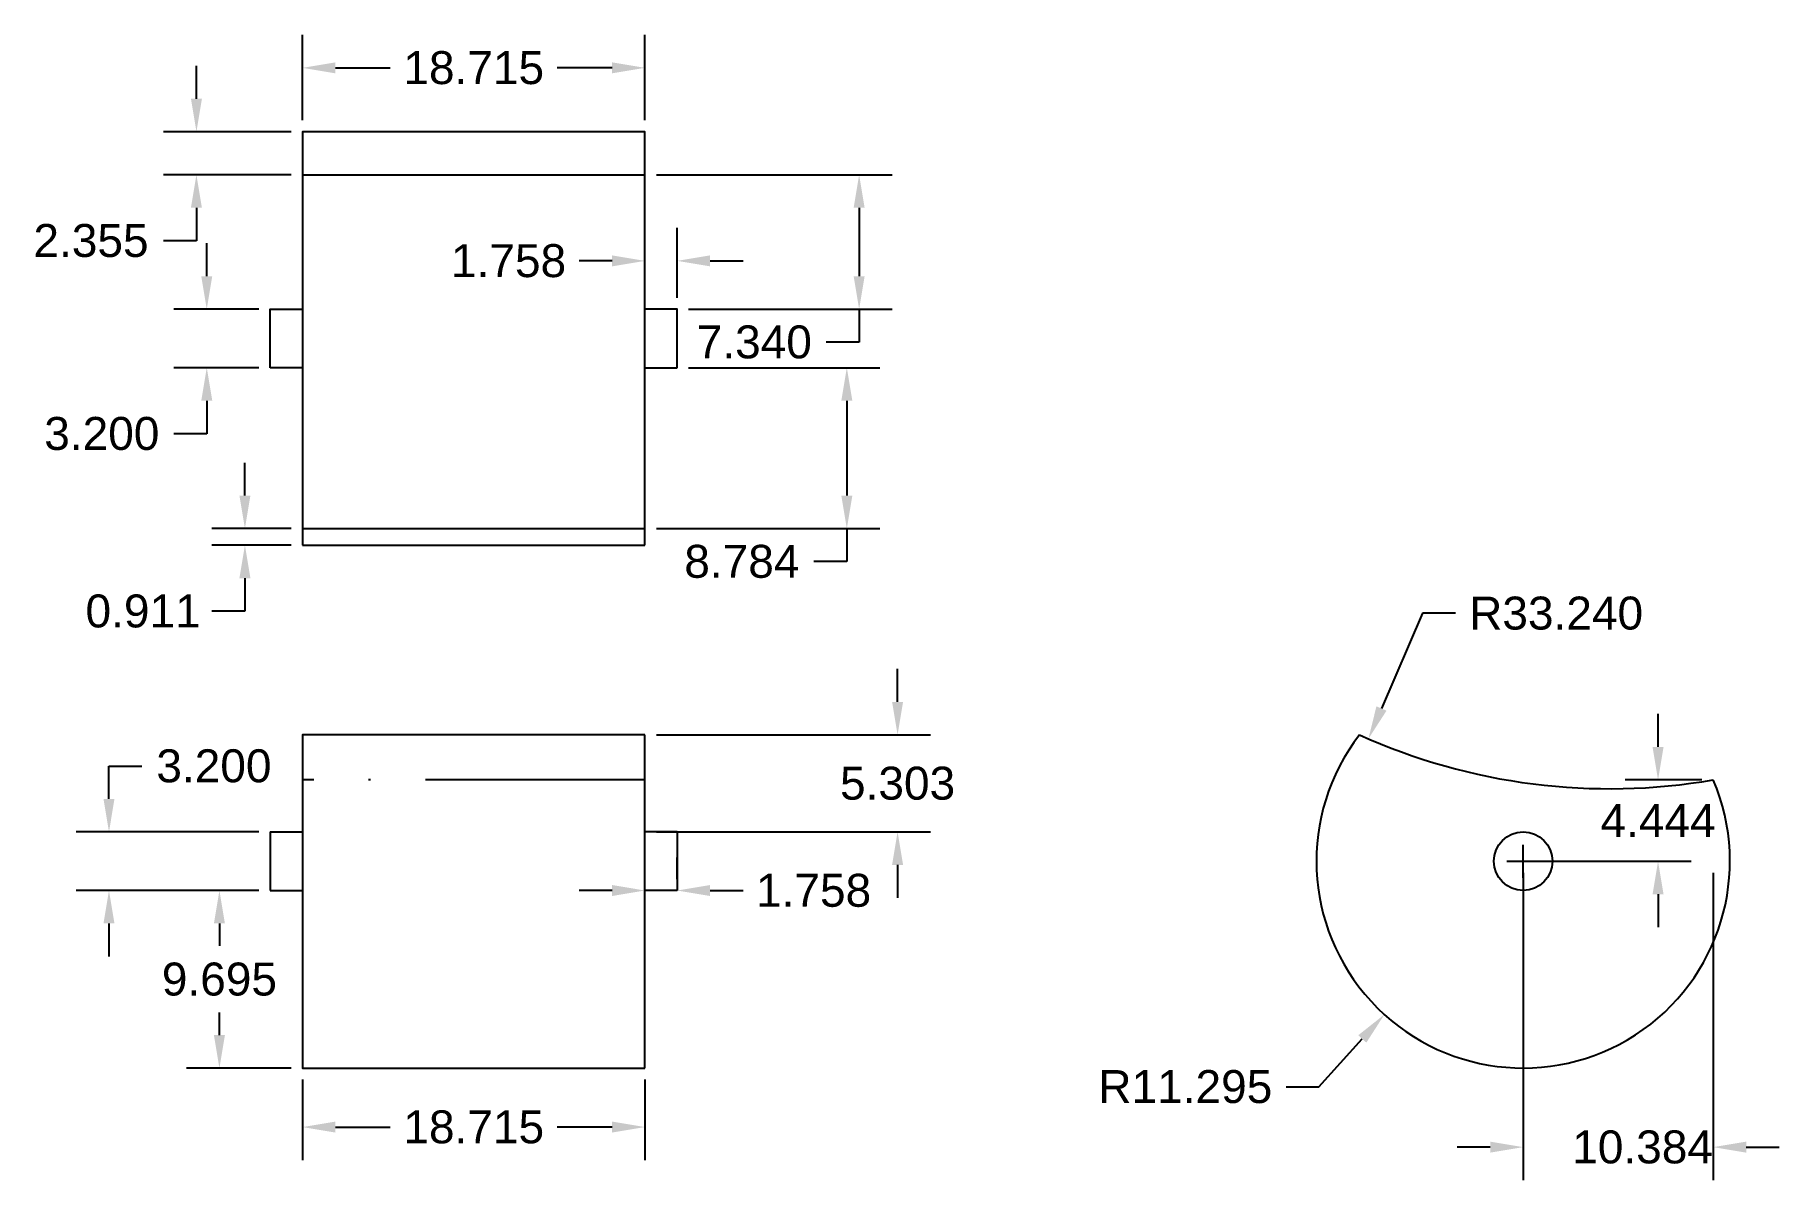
# Model space of a CAD drawing. Header units: millimetres. Extents: x 12.8 to 108.1, y 5.9 to 68.4.
import ezdxf

# ---------------------------------------------------------------- set-up
doc = ezdxf.new("R2010")
doc.units = ezdxf.units.MM
doc.linetypes.add('ACAD_ISO10W100', pattern=[18, 12, -3, 0, -3])
for name, color, linetype in [('Contur', 4, 'Continuous'), ('Cote', 3, 'Continuous'), ('Linii Ascunse', 2, 'ACAD_ISO10W100')]:
    doc.layers.add(name, color=color, linetype=linetype)
doc.styles.get("Standard").update_dxf_attribs({"font": 'Arial.ttf'})
doc.dimstyles.get("Standard").update_dxf_attribs({"dimscale": 10, "dimtxt": 0.18, "dimasz": 0.18, "dimexe": 0.18, "dimexo": 0.0625, "dimgap": 0.09, "dimtad": 0, "dimtih": 1, "dimtoh": 1, "dimdec": 3, "dimzin": 0, "dimdsep": 46, "dimtxsty": 'Standard', "dimcen": 0.09, "dimadec": 0, "dimazin": 0, "dimtfac": 1, "dimtdec": 3, "dimtofl": 0, "dimtmove": 0, "dimatfit": 3, "dimfxl": 1, "dimtolj": 1, "dimtzin": 0, "dimarcsym": 0})

# ---------------------------------------------------------------- blocks, each defined once
blk = doc.blocks.new('*D2')
at = {"layer": 'Cote', "color": 0, "lineweight": -2, "transparency": 16777216}
for p, q in [((27.403, 11.36), (27.403, 6.96)), ((46.118, 11.36), (46.118, 6.96)), ((29.203, 8.76), (32.202, 8.76)), ((44.318, 8.76), (41.319, 8.76))]:
    blk.add_line(p, q, dxfattribs=at)
at = {"layer": 'Cote', "color": 0, "transparency": 16777216}
for points in [[(29.203, 9.06), (29.203, 8.46), (27.403, 8.76)], [(44.318, 9.06), (44.318, 8.46), (46.118, 8.76)]]:
    blk.add_solid(points, dxfattribs=at)
at = {"layer": 'Defpoints', "color": 0, "transparency": 16777216}
for p in [(27.403, 11.985), (46.118, 11.985), (46.118, 8.76)]:
    blk.add_point(p, dxfattribs=at)
at = {"layer": 'Cote', "color": 0, "transparency": 16777216, "insert": (36.761, 8.76), "char_height": 1.8, "attachment_point": 5}
blk.add_mtext('\\A1;18.715', dxfattribs=at)
blk = doc.blocks.new('*D3')
at = {"layer": 'Cote', "color": 0, "lineweight": -2, "transparency": 16777216}
for p, q in [((25.02, 21.68), (21.065, 21.68)), ((22.865, 19.88), (22.865, 18.651)), ((22.865, 13.785), (22.865, 15.013)), ((26.778, 11.985), (21.065, 11.985))]:
    blk.add_line(p, q, dxfattribs=at)
at = {"layer": 'Cote', "color": 0, "transparency": 16777216}
for points in [[(22.565, 19.88), (23.165, 19.88), (22.865, 21.68)], [(22.565, 13.785), (23.165, 13.785), (22.865, 11.985)]]:
    blk.add_solid(points, dxfattribs=at)
at = {"layer": 'Defpoints', "color": 0, "transparency": 16777216}
for p in [(25.645, 21.68), (22.865, 11.985), (27.403, 11.985)]:
    blk.add_point(p, dxfattribs=at)
at = {"layer": 'Cote', "color": 0, "transparency": 16777216, "insert": (22.865, 16.832), "char_height": 1.8, "attachment_point": 5}
blk.add_mtext('\\A1;9.695', dxfattribs=at)
blk = doc.blocks.new('*D4')
at = {"layer": 'Cote', "color": 0, "lineweight": -2, "transparency": 16777216}
for p, q in [((16.831, 26.68), (16.831, 28.48)), ((16.831, 28.48), (18.631, 28.48)), ((25.02, 24.88), (15.031, 24.88)), ((25.02, 21.68), (15.031, 21.68)), ((16.831, 19.88), (16.831, 18.08))]:
    blk.add_line(p, q, dxfattribs=at)
at = {"layer": 'Cote', "color": 0, "transparency": 16777216}
for points in [[(16.531, 26.68), (17.131, 26.68), (16.831, 24.88)], [(16.531, 19.88), (17.131, 19.88), (16.831, 21.68)]]:
    blk.add_solid(points, dxfattribs=at)
at = {"layer": 'Defpoints', "color": 0, "transparency": 16777216}
for p in [(16.831, 24.88), (25.645, 24.88), (25.645, 21.68)]:
    blk.add_point(p, dxfattribs=at)
at = {"layer": 'Cote', "color": 0, "transparency": 16777216, "insert": (22.565, 28.48), "char_height": 1.8, "attachment_point": 5}
blk.add_mtext('\\A1;3.200', dxfattribs=at)
blk = doc.blocks.new('*D6')
at = {"layer": 'Cote', "color": 0, "lineweight": -2, "transparency": 16777216}
for p, q in [((59.919, 31.983), (59.919, 33.783)), ((46.743, 30.183), (61.719, 30.183)), ((46.743, 24.88), (61.719, 24.88)), ((59.919, 23.08), (59.919, 21.28))]:
    blk.add_line(p, q, dxfattribs=at)
at = {"layer": 'Cote', "color": 0, "transparency": 16777216}
for points in [[(59.619, 31.983), (60.219, 31.983), (59.919, 30.183)], [(59.619, 23.08), (60.219, 23.08), (59.919, 24.88)]]:
    blk.add_solid(points, dxfattribs=at)
at = {"layer": 'Defpoints', "color": 0, "transparency": 16777216}
for p in [(46.118, 30.183), (59.919, 30.183), (46.118, 24.88)]:
    blk.add_point(p, dxfattribs=at)
at = {"layer": 'Cote', "color": 0, "transparency": 16777216, "insert": (59.919, 27.531), "char_height": 1.8, "attachment_point": 5}
blk.add_mtext('\\A1;5.303', dxfattribs=at)
blk = doc.blocks.new('*D7')
at = {"layer": 'Cote', "color": 0, "lineweight": -2, "transparency": 16777216}
for p, q in [((46.118, 22.305), (46.118, 23.48)), ((47.876, 22.305), (47.876, 23.48)), ((44.318, 21.68), (42.518, 21.68)), ((49.676, 21.68), (51.476, 21.68))]:
    blk.add_line(p, q, dxfattribs=at)
at = {"layer": 'Cote', "color": 0, "transparency": 16777216}
for points in [[(44.318, 21.98), (44.318, 21.38), (46.118, 21.68)], [(49.676, 21.98), (49.676, 21.38), (47.876, 21.68)]]:
    blk.add_solid(points, dxfattribs=at)
at = {"layer": 'Defpoints', "color": 0, "transparency": 16777216}
for p in [(46.118, 21.68), (47.876, 21.68), (47.876, 21.68)]:
    blk.add_point(p, dxfattribs=at)
at = {"layer": 'Cote', "color": 0, "transparency": 16777216, "insert": (55.33, 21.68), "char_height": 1.8, "attachment_point": 5}
blk.add_mtext('\\A1;1.758', dxfattribs=at)
blk = doc.blocks.new('*D8')
at = {"layer": 'Cote', "color": 0, "lineweight": -2, "transparency": 16777216}
for p, q in [((27.403, 63.753), (27.403, 68.414)), ((46.118, 63.753), (46.118, 68.414)), ((29.203, 66.614), (32.202, 66.614)), ((44.318, 66.614), (41.319, 66.614))]:
    blk.add_line(p, q, dxfattribs=at)
at = {"layer": 'Cote', "color": 0, "transparency": 16777216}
for points in [[(29.203, 66.914), (29.203, 66.314), (27.403, 66.614)], [(44.318, 66.914), (44.318, 66.314), (46.118, 66.614)]]:
    blk.add_solid(points, dxfattribs=at)
at = {"layer": 'Defpoints', "color": 0, "transparency": 16777216}
for p in [(46.118, 66.614), (27.403, 63.128), (46.118, 63.128)]:
    blk.add_point(p, dxfattribs=at)
at = {"layer": 'Cote', "color": 0, "transparency": 16777216, "insert": (36.761, 66.614), "char_height": 1.8, "attachment_point": 5}
blk.add_mtext('\\A1;18.715', dxfattribs=at)
blk = doc.blocks.new('*D9')
at = {"layer": 'Cote', "color": 0, "lineweight": -2, "transparency": 16777216}
for p, q in [((21.609, 64.928), (21.609, 66.728)), ((26.778, 63.128), (19.809, 63.128)), ((26.778, 60.773), (19.809, 60.773)), ((21.609, 58.973), (21.609, 57.173)), ((21.609, 57.173), (19.809, 57.173))]:
    blk.add_line(p, q, dxfattribs=at)
at = {"layer": 'Cote', "color": 0, "transparency": 16777216}
for points in [[(21.309, 64.928), (21.909, 64.928), (21.609, 63.128)], [(21.309, 58.973), (21.909, 58.973), (21.609, 60.773)]]:
    blk.add_solid(points, dxfattribs=at)
at = {"layer": 'Defpoints', "color": 0, "transparency": 16777216}
for p in [(27.403, 63.128), (21.609, 60.773), (27.403, 60.773)]:
    blk.add_point(p, dxfattribs=at)
at = {"layer": 'Cote', "color": 0, "transparency": 16777216, "insert": (15.849, 57.173), "char_height": 1.8, "attachment_point": 5}
blk.add_mtext('\\A1;2.355', dxfattribs=at)
blk = doc.blocks.new('*D10')
at = {"layer": 'Cote', "color": 0, "lineweight": -2, "transparency": 16777216}
for p, q in [((46.743, 60.773), (59.618, 60.773)), ((57.818, 58.973), (57.818, 55.233)), ((48.501, 53.433), (59.618, 53.433)), ((57.818, 53.433), (57.818, 51.633)), ((57.818, 51.633), (56.018, 51.633))]:
    blk.add_line(p, q, dxfattribs=at)
at = {"layer": 'Cote', "color": 0, "transparency": 16777216}
for points in [[(57.518, 58.973), (58.118, 58.973), (57.818, 60.773)], [(57.518, 55.233), (58.118, 55.233), (57.818, 53.433)]]:
    blk.add_solid(points, dxfattribs=at)
at = {"layer": 'Defpoints', "color": 0, "transparency": 16777216}
for p in [(46.118, 60.773), (47.876, 53.433), (57.818, 53.433)]:
    blk.add_point(p, dxfattribs=at)
at = {"layer": 'Cote', "color": 0, "transparency": 16777216, "insert": (52.091, 51.633), "char_height": 1.8, "attachment_point": 5}
blk.add_mtext('\\A1;7.340', dxfattribs=at)
blk = doc.blocks.new('*D11')
at = {"layer": 'Cote', "color": 0, "lineweight": -2, "transparency": 16777216}
for p, q in [((22.174, 55.233), (22.174, 57.033)), ((25.02, 53.433), (20.374, 53.433)), ((25.02, 50.233), (20.374, 50.233)), ((22.174, 48.433), (22.174, 46.633)), ((22.174, 46.633), (20.374, 46.633))]:
    blk.add_line(p, q, dxfattribs=at)
at = {"layer": 'Cote', "color": 0, "transparency": 16777216}
for points in [[(21.874, 55.233), (22.474, 55.233), (22.174, 53.433)], [(21.874, 48.433), (22.474, 48.433), (22.174, 50.233)]]:
    blk.add_solid(points, dxfattribs=at)
at = {"layer": 'Defpoints', "color": 0, "transparency": 16777216}
for p in [(25.645, 53.433), (22.174, 50.233), (25.645, 50.233)]:
    blk.add_point(p, dxfattribs=at)
at = {"layer": 'Cote', "color": 0, "transparency": 16777216, "insert": (16.44, 46.633), "char_height": 1.8, "attachment_point": 5}
blk.add_mtext('\\A1;3.200', dxfattribs=at)
blk = doc.blocks.new('*D12')
at = {"layer": 'Cote', "color": 0, "lineweight": -2, "transparency": 16777216}
for p, q in [((48.501, 50.233), (58.946, 50.233)), ((57.146, 48.433), (57.146, 43.248)), ((46.743, 41.448), (58.946, 41.448)), ((57.146, 41.448), (57.146, 39.648)), ((57.146, 39.648), (55.346, 39.648))]:
    blk.add_line(p, q, dxfattribs=at)
at = {"layer": 'Cote', "color": 0, "transparency": 16777216}
for points in [[(56.846, 48.433), (57.446, 48.433), (57.146, 50.233)], [(56.846, 43.248), (57.446, 43.248), (57.146, 41.448)]]:
    blk.add_solid(points, dxfattribs=at)
at = {"layer": 'Defpoints', "color": 0, "transparency": 16777216}
for p in [(47.876, 50.233), (46.118, 41.448), (57.146, 41.448)]:
    blk.add_point(p, dxfattribs=at)
at = {"layer": 'Cote', "color": 0, "transparency": 16777216, "insert": (51.412, 39.648), "char_height": 1.8, "attachment_point": 5}
blk.add_mtext('\\A1;8.784', dxfattribs=at)
blk = doc.blocks.new('*D13')
at = {"layer": 'Cote', "color": 0, "lineweight": -2, "transparency": 16777216}
for p, q in [((24.258, 43.248), (24.258, 45.048)), ((26.778, 41.448), (22.458, 41.448)), ((26.778, 40.538), (22.458, 40.538)), ((24.258, 38.738), (24.258, 36.938)), ((24.258, 36.938), (22.458, 36.938))]:
    blk.add_line(p, q, dxfattribs=at)
at = {"layer": 'Cote', "color": 0, "transparency": 16777216}
for points in [[(23.958, 43.248), (24.558, 43.248), (24.258, 41.448)], [(23.958, 38.738), (24.558, 38.738), (24.258, 40.538)]]:
    blk.add_solid(points, dxfattribs=at)
at = {"layer": 'Defpoints', "color": 0, "transparency": 16777216}
for p in [(27.403, 41.448), (24.258, 40.538), (27.403, 40.538)]:
    blk.add_point(p, dxfattribs=at)
at = {"layer": 'Cote', "color": 0, "transparency": 16777216, "insert": (18.695, 36.938), "char_height": 1.8, "attachment_point": 5}
blk.add_mtext('\\A1;0.911', dxfattribs=at)
blk = doc.blocks.new('*D14')
at = {"layer": 'Cote', "color": 0, "lineweight": -2, "transparency": 16777216}
for p, q in [((46.118, 54.058), (46.118, 57.871)), ((47.876, 54.058), (47.876, 57.871)), ((44.318, 56.071), (42.518, 56.071)), ((49.676, 56.071), (51.476, 56.071))]:
    blk.add_line(p, q, dxfattribs=at)
at = {"layer": 'Cote', "color": 0, "transparency": 16777216}
for points in [[(44.318, 56.371), (44.318, 55.771), (46.118, 56.071)], [(49.676, 56.371), (49.676, 55.771), (47.876, 56.071)]]:
    blk.add_solid(points, dxfattribs=at)
at = {"layer": 'Defpoints', "color": 0, "transparency": 16777216}
for p in [(46.118, 56.071), (46.118, 53.433), (47.876, 53.433)]:
    blk.add_point(p, dxfattribs=at)
at = {"layer": 'Cote', "color": 0, "transparency": 16777216, "insert": (38.664, 56.071), "char_height": 1.8, "attachment_point": 5}
blk.add_mtext('\\A1;1.758', dxfattribs=at)
blk = doc.blocks.new('*D17')
at = {"layer": 'Cote', "color": 0, "lineweight": -2, "transparency": 16777216}
for p, q in [((94.101, 22.655), (94.101, 5.864)), ((104.485, 22.655), (104.485, 5.864)), ((92.301, 7.664), (90.501, 7.664)), ((106.285, 7.664), (108.085, 7.664))]:
    blk.add_line(p, q, dxfattribs=at)
at = {"layer": 'Cote', "color": 0, "transparency": 16777216}
for points in [[(92.301, 7.964), (92.301, 7.364), (94.101, 7.664)], [(106.285, 7.964), (106.285, 7.364), (104.485, 7.664)]]:
    blk.add_solid(points, dxfattribs=at)
at = {"layer": 'Defpoints', "color": 0, "transparency": 16777216}
for p in [(94.101, 23.28), (104.485, 23.28), (104.485, 7.664)]:
    blk.add_point(p, dxfattribs=at)
at = {"layer": 'Cote', "color": 0, "transparency": 16777216, "insert": (100.626, 7.664), "char_height": 1.8, "attachment_point": 5}
blk.add_mtext('\\A1;10.384', dxfattribs=at)
blk = doc.blocks.new('*D18')
at = {"layer": 'Cote', "color": 0, "lineweight": -2, "transparency": 16777216}
for p, q in [((101.471, 29.523), (101.471, 31.323)), ((103.86, 27.723), (99.671, 27.723)), ((94.726, 23.28), (103.271, 23.28)), ((101.471, 21.48), (101.471, 19.68))]:
    blk.add_line(p, q, dxfattribs=at)
at = {"layer": 'Cote', "color": 0, "transparency": 16777216}
for points in [[(101.171, 29.523), (101.771, 29.523), (101.471, 27.723)], [(101.171, 21.48), (101.771, 21.48), (101.471, 23.28)]]:
    blk.add_solid(points, dxfattribs=at)
at = {"layer": 'Defpoints', "color": 0, "transparency": 16777216}
for p in [(101.471, 27.723), (104.485, 27.723), (94.101, 23.28)]:
    blk.add_point(p, dxfattribs=at)
at = {"layer": 'Cote', "color": 0, "transparency": 16777216, "insert": (101.471, 25.502), "char_height": 1.8, "attachment_point": 5}
blk.add_mtext('\\A1;4.444', dxfattribs=at)
blk = doc.blocks.new('*D19')
at = {"layer": 'Cote', "color": 0, "lineweight": -2, "transparency": 16777216}
for p, q in [((88.607, 36.821), (86.359, 31.621)), ((90.407, 36.821), (88.607, 36.821))]:
    blk.add_line(p, q, dxfattribs=at)
at = {"layer": 'Cote', "color": 0, "transparency": 16777216}
blk.add_solid([(86.083, 31.74), (86.634, 31.502), (85.645, 29.969)], dxfattribs=at)
at = {"layer": 'Defpoints', "color": 0, "transparency": 16777216}
for p in [(98.835, 60.48), (85.645, 29.969)]:
    blk.add_point(p, dxfattribs=at)
at = {"layer": 'Cote', "color": 0, "transparency": 16777216, "insert": (95.901, 36.821), "char_height": 1.8, "attachment_point": 5}
blk.add_mtext('\\A1;R33.240', dxfattribs=at)
blk = doc.blocks.new('*D20')
at = {"layer": 'Cote', "color": 0, "lineweight": -2, "transparency": 16777216}
for p, q in [((94.101, 22.38), (94.101, 24.18)), ((93.201, 23.28), (95.001, 23.28)), ((82.944, 10.96), (85.311, 13.573)), ((81.144, 10.96), (82.944, 10.96))]:
    blk.add_line(p, q, dxfattribs=at)
at = {"layer": 'Cote', "color": 0, "transparency": 16777216}
blk.add_solid([(85.089, 13.775), (85.533, 13.372), (86.519, 14.908)], dxfattribs=at)
at = {"layer": 'Defpoints', "color": 0, "transparency": 16777216}
for p in [(94.101, 23.28), (86.519, 14.908)]:
    blk.add_point(p, dxfattribs=at)
at = {"layer": 'Cote', "color": 0, "transparency": 16777216, "insert": (75.64, 10.96), "char_height": 1.8, "attachment_point": 5}
blk.add_mtext('\\A1;R11.295', dxfattribs=at)

msp = doc.modelspace()

# ---------------------------------------------------------------- linework, layer by layer
at = {"layer": 'Contur'}
for p, q in [((27.4031, 60.7728), (46.1181, 60.7728)), ((27.4031, 41.4484), (46.1181, 41.4484)), ((46.1181, 11.9847), (46.1181, 30.1825)), ((25.6451, 24.8797), (27.4031, 24.8797)), ((25.6451, 24.8797), (25.6451, 21.6797)), ((47.8761, 24.8797), (46.1181, 24.8797)), ((47.8761, 24.8797), (47.8761, 21.6797)), ((25.6451, 21.6797), (27.4031, 21.6797)), ((47.8761, 21.6797), (46.1181, 21.6797))]:
    msp.add_line(p, q, dxfattribs=at)
for points in [[(46.1181, 40.5375), (46.1181, 63.1275), (27.4031, 63.1275), (27.4031, 40.5375)], [(25.6451, 50.2325), (25.6451, 53.4325), (27.4031, 53.4325)], [(47.8761, 50.2325), (47.8761, 53.4325), (46.1181, 53.4325)], [(27.4031, 50.2325), (25.6451, 50.2325)], [(46.1181, 50.2325), (47.8761, 50.2325)], [(27.4031, 40.5375), (46.1181, 40.5375)], [(46.1181, 30.1825), (27.4031, 30.1825), (27.4031, 11.9847), (46.1181, 11.9847)]]:
    msp.add_lwpolyline(points, dxfattribs=at)
msp.add_circle((94.1011, 23.2797), 1.6, dxfattribs=at)
for centre, radius, start, end in [((94.1011, 23.2797), 11.295, 142.328067, 23.167944), ((98.8348, 60.4797), 33.24, 245.708947, 279.787063)]:
    msp.add_arc(centre, radius, start, end, dxfattribs=at)
at = {"layer": 'Linii Ascunse'}
msp.add_line((46.1181, 27.7235), (27.4031, 27.7235), dxfattribs=at)

# ---------------------------------------------------------------- dimensions: what is measured, and where the dimension line sits
at = {"layer": 'Cote'}
for base, p1, p2, picture, middle in [((46.1181, 66.614), (27.4031, 63.1275), (46.1181, 63.1275), '*D8', (36.7606, 66.614)), ((47.8761, 21.6797), (46.1181, 21.6797), (47.8761, 21.6797), '*D7', (55.3303, 21.6797)), ((46.1181, 8.7598), (27.4031, 11.9847), (46.1181, 11.9847), '*D2', (36.7606, 8.7598))]:
    dim = msp.add_linear_dim(base=base, p1=p1, p2=p2, dimstyle='Standard', dxfattribs=at)
    dim.commit()
    dim.dimension.update_dxf_attribs({"geometry": picture, "text_midpoint": middle})
for base, p1, p2, picture, middle in [((21.6086, 60.7728), (27.4031, 63.1275), (27.4031, 60.7728), '*D9', (15.8495, 57.1728)), ((57.8176, 53.4325), (46.1181, 60.7728), (47.8761, 53.4325), '*D10', (52.091, 51.6325)), ((22.1738, 50.2325), (25.6451, 53.4325), (25.6451, 50.2325), '*D11', (16.4405, 46.6325)), ((57.1464, 41.4484), (47.8761, 50.2325), (46.1181, 41.4484), '*D12', (51.4118, 39.6484)), ((24.258, 40.5375), (27.4031, 41.4484), (27.4031, 40.5375), '*D13', (18.6947, 36.9375)), ((59.9194, 30.1825), (46.1181, 24.8797), (46.1181, 30.1825), '*D6', (59.9194, 27.5311)), ((22.8648, 11.9847), (25.6451, 21.6797), (27.4031, 11.9847), '*D3', (22.8648, 16.8322))]:
    dim = msp.add_linear_dim(base=base, p1=p1, p2=p2, angle=90, dimstyle='Standard', dxfattribs=at)
    dim.commit()
    dim.dimension.update_dxf_attribs({"geometry": picture, "text_midpoint": middle})
for center, mpoint, picture, middle in [((98.8348, 60.4797), (85.6445, 29.9688), '*D19', (95.9013, 36.8209)), ((94.1011, 23.2797), (86.5192, 14.9076), '*D20', (75.6401, 10.9601))]:
    dim = msp.add_radius_dim(center=center, mpoint=mpoint, dimstyle='Standard', dxfattribs=at)
    dim.commit()
    dim.dimension.update_dxf_attribs({"geometry": picture, "text_midpoint": middle, "dimtype": 164})
for base, p1, p2, picture, middle in [((46.1181, 56.0711), (47.8761, 53.4325), (46.1181, 53.4325), '*D14', (38.664, 56.0711)), ((104.4852, 7.6635), (94.1011, 23.2797), (104.4852, 23.2797), '*D17', (100.6264, 7.6635))]:
    dim = msp.add_linear_dim(base=base, p1=p1, p2=p2, dimstyle='Standard', dxfattribs=at)
    dim.commit()
    dim.dimension.update_dxf_attribs({"geometry": picture, "text_midpoint": middle, "dimtype": 160})
for base, p1, p2, picture, middle in [((101.471, 27.7235), (94.1011, 23.2797), (104.4852, 27.7235), '*D18', (101.471, 25.5016)), ((16.8314, 24.8797), (25.6451, 21.6797), (25.6451, 24.8797), '*D4', (22.5648, 28.4797))]:
    dim = msp.add_linear_dim(base=base, p1=p1, p2=p2, angle=90, dimstyle='Standard', dxfattribs=at)
    dim.commit()
    dim.dimension.update_dxf_attribs({"geometry": picture, "text_midpoint": middle, "dimtype": 160})

doc.saveas('drawing.dxf')
